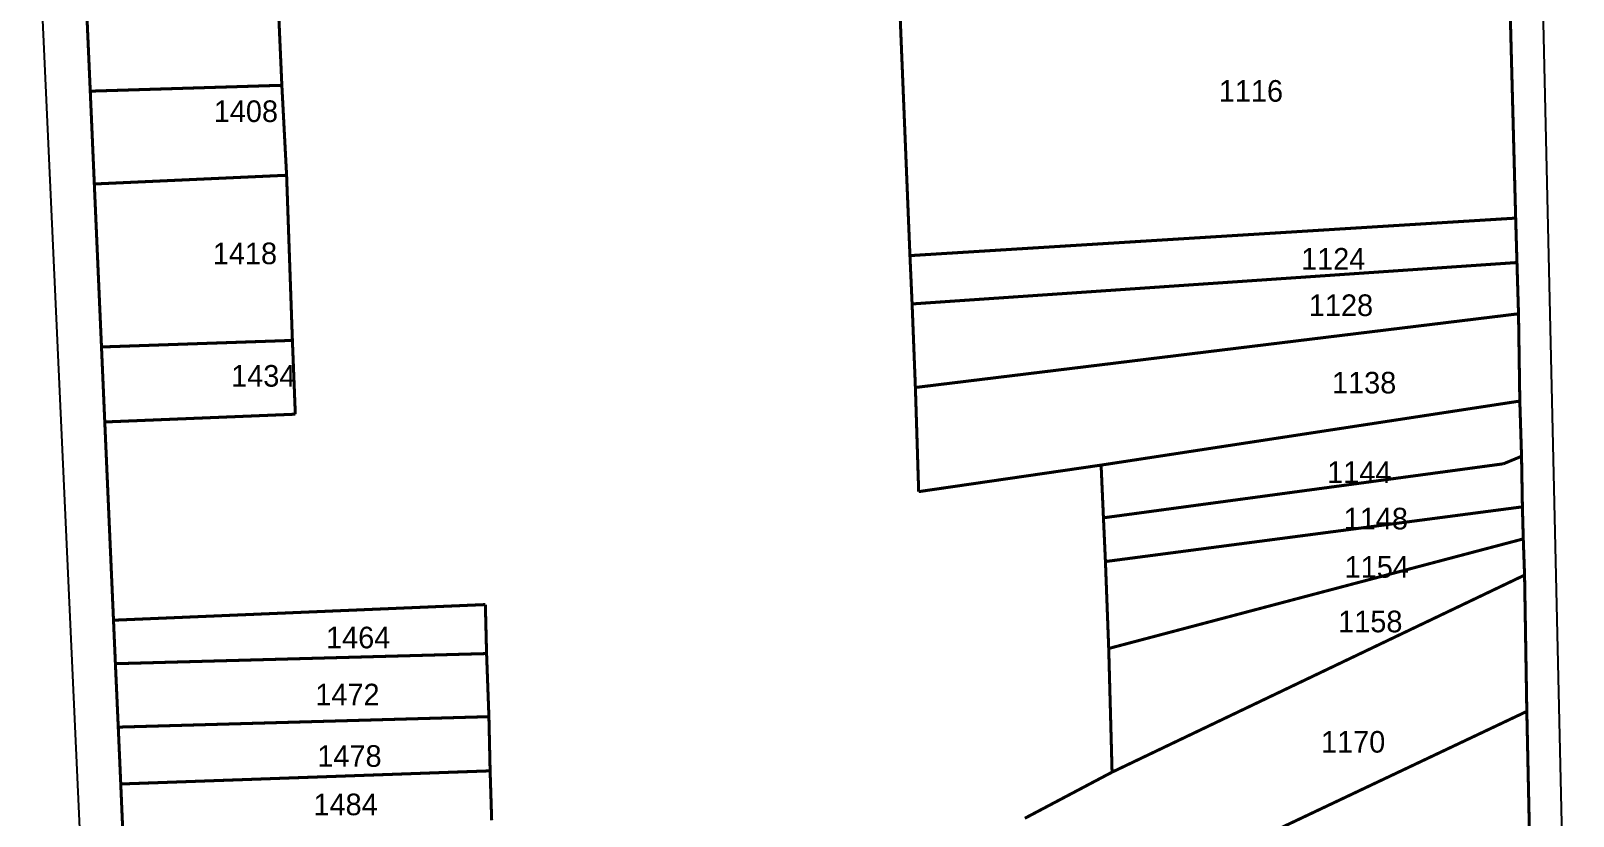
# Model space of a CAD drawing. Extents: x 202481 to 204056, y 4838981 to 4840330.
# Drawn here: x 203123.3 to 203301.8, y 4839346.2 to 4839437.1 of the extents above; entities that cross this region are included whole.
import ezdxf
from ezdxf.enums import TextEntityAlignment as Align

# ---------------------------------------------------------------- set-up
doc = ezdxf.new("R2010")
doc.units = 0
doc.header["$LTSCALE"] = 1.5
doc.header["$MEASUREMENT"] = 0
for name, color, linetype in [('CD_MALHA_LOTES', 7, 'CONTINUOUS'), ('RU-QUADRA', 210, 'CONTINUOUS'), ('SV-RUA-PAVIM', 7, 'CONTINUOUS'), ('Th_NmrPort', 1, 'CONTINUOUS')]:
    doc.layers.add(name, color=color, linetype=linetype)

msp = doc.modelspace()

# ---------------------------------------------------------------- linework, layer by layer
at = {"layer": 'CD_MALHA_LOTES', "linetype": 'Continuous', "const_width": 0.35, "flags": 128}
for points in [[(203294.1, 4839455.41), (203295.16, 4839415.45)], [(203225.07, 4839411.11), (203223.39, 4839452.1)], [(203130.22, 4839430.14), (203129.55, 4839445.31)], [(203152.39, 4839430.82), (203151.72, 4839445.96)], [(203130.22, 4839430.14), (203152.39, 4839430.82)], [(203130.69, 4839419.4), (203130.22, 4839430.14)], [(203152.94, 4839420.41), (203152.39, 4839430.82)], [(203130.69, 4839419.4), (203152.94, 4839420.41)], [(203153.61, 4839401.3), (203152.94, 4839420.41)], [(203131.52, 4839400.54), (203130.69, 4839419.4)], [(203225.07, 4839411.11), (203295.16, 4839415.45)], [(203295.16, 4839415.45), (203295.31, 4839410.31)], [(203225.32, 4839405.52), (203225.07, 4839411.11)], [(203225.32, 4839405.52), (203295.31, 4839410.31)], [(203295.31, 4839410.31), (203295.49, 4839404.38)], [(203225.7, 4839395.85), (203225.32, 4839405.52)], [(203225.7, 4839395.85), (203295.49, 4839404.38)], [(203295.49, 4839404.38), (203295.64, 4839394.28)], [(203131.52, 4839400.54), (203153.61, 4839401.3)], [(203131.9, 4839391.86), (203131.52, 4839400.54)], [(203153.95, 4839392.76), (203153.61, 4839401.3)], [(203226.08, 4839383.8), (203225.7, 4839395.85)], [(203247.19, 4839386.87), (203295.64, 4839394.28)], [(203295.64, 4839394.28), (203295.84, 4839387.89)], [(203131.9, 4839391.86), (203153.95, 4839392.76)], [(203132.91, 4839368.92), (203131.9, 4839391.86)], [(203247.19, 4839386.87), (203226.08, 4839383.8)], [(203247.46, 4839380.77), (203247.19, 4839386.87)], [(203247.46, 4839380.77), (203293.74, 4839387.02)], [(203293.74, 4839387.02), (203295.84, 4839387.89)], [(203295.84, 4839387.89), (203295.94, 4839382.04)], [(203247.69, 4839375.71), (203295.94, 4839382.04)], [(203295.94, 4839382.04), (203296.04, 4839378.33)], [(203247.69, 4839375.71), (203247.46, 4839380.77)], [(203248.07, 4839365.65), (203296.04, 4839378.33)], [(203296.04, 4839378.33), (203296.19, 4839374.14)], [(203248.07, 4839365.65), (203247.69, 4839375.71)], [(203296.19, 4839374.14), (203248.46, 4839351.34)], [(203296.19, 4839374.14), (203296.45, 4839358.37)], [(203132.91, 4839368.92), (203175.94, 4839370.73)], [(203175.94, 4839370.73), (203176.08, 4839365.06)], [(203133.13, 4839363.89), (203132.91, 4839368.92)], [(203133.13, 4839363.89), (203176.08, 4839365.06)], [(203176.08, 4839365.06), (203176.35, 4839357.76)], [(203248.46, 4839351.34), (203248.07, 4839365.65)], [(203133.46, 4839356.55), (203133.13, 4839363.89)], [(203133.46, 4839356.55), (203176.35, 4839357.76)], [(203176.35, 4839357.76), (203176.49, 4839351.49)], [(203296.45, 4839358.37), (203243.58, 4839333.34)], [(203296.45, 4839358.37), (203296.95, 4839335.2)], [(203133.75, 4839349.97), (203133.46, 4839356.55)], [(203133.75, 4839349.97), (203176.49, 4839351.49)], [(203176.49, 4839351.49), (203176.67, 4839345.78)], [(203238.36, 4839346), (203248.46, 4839351.34)], [(203133.99, 4839344.35), (203133.75, 4839349.97)]]:
    msp.add_lwpolyline(points, dxfattribs=at)
at = {"layer": 'RU-QUADRA', "linetype": 'Continuous', "const_width": 0.18, "flags": 128}
for points in [[(203294.1, 4839455.41), (203295.16, 4839415.45), (203295.31, 4839410.31), (203295.49, 4839404.38), (203295.64, 4839394.28), (203295.84, 4839387.89), (203295.94, 4839382.04), (203296.04, 4839378.33), (203296.19, 4839374.14), (203296.45, 4839358.37), (203296.95, 4839335.2)], [(203133.99, 4839344.35), (203133.75, 4839349.97), (203133.46, 4839356.55), (203133.13, 4839363.89), (203132.91, 4839368.92), (203131.9, 4839391.86), (203131.52, 4839400.54), (203130.69, 4839419.4), (203130.22, 4839430.14), (203129.55, 4839445.31)]]:
    msp.add_lwpolyline(points, dxfattribs=at)
at = {"layer": 'SV-RUA-PAVIM', "linetype": 'Continuous'}
msp.add_polyline3d([(203220.67, 4839198.86, 13.23), (203223.64, 4839198.99, 13.21), (203299.67, 4839202.84, 13.25), (203301.97, 4839204.09, 13.25), (203303.53, 4839206.87, 13.25), (203302.23, 4839267.94, 13.07), (203300.61, 4839340.37, 12.9), (203298.18, 4839446.55, 12.93), (203295.69, 4839523.92, 12.52), (203294.97, 4839525.01, 12.52), (203293.58, 4839525.42, 12.52), (203125.27, 4839515.29, 11.54), (203123.17, 4839514.36, 11.96), (203121.84, 4839512.37, 11.97), (203121.52, 4839509.65, 12.2), (203124.28, 4839447.7, 12.19), (203129.07, 4839343.17, 12.67), (203132.26, 4839264.73, 13.37)], dxfattribs=at)

# ---------------------------------------------------------------- texts
at = {"layer": 'Th_NmrPort', "color": 1}
for s, p in [('1116', (203260.806667, 4839430.17)), ('1408', (203144.511762, 4839427.819694)), ('1418', (203144.401762, 4839411.369694)), ('1124', (203270.326667, 4839410.74)), ('1128', (203271.226667, 4839405.37)), ('1434', (203146.521762, 4839397.199694)), ('1138', (203273.906667, 4839396.41)), ('1144', (203273.346667, 4839386.06)), ('1148', (203275.26, 4839380.68)), ('1154', (203275.366667, 4839375.09)), ('1158', (203274.621526, 4839368.773585)), ('1464', (203157.501762, 4839366.919694)), ('1472', (203156.261762, 4839360.319694)), ('1170', (203272.633682, 4839354.848563)), ('1478', (203156.49516, 4839353.205971)), ('1484', (203156.04516, 4839347.605971))]:
    msp.add_text(s, height=2.5, dxfattribs=at).set_placement(p, align=Align.MIDDLE_LEFT)

doc.saveas('drawing.dxf')
